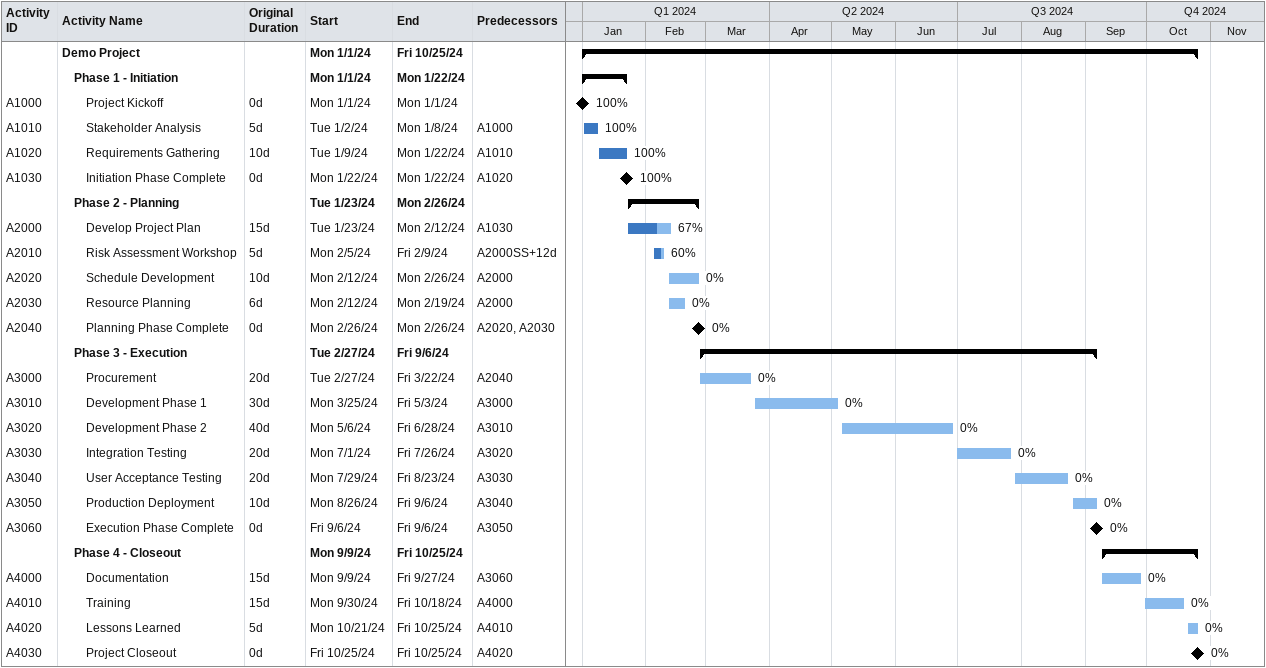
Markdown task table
| ID | Level | Task | Original duration | Start | Finish | Predecessors | % complete |
|---|---|---|---|---|---|---|---|
|  | 1 | **Demo Project** |  | 2024-01-01 | 2024-10-25 |  |  |
|  | 2 | **Phase 1 - Initiation** |  | 2024-01-01 | 2024-01-22 |  |  |
| A1000 | 3 | Project Kickoff | 0d | 2024-01-01 | 2024-01-01 |  | 100 |
| A1010 | 3 | Stakeholder Analysis | 5d | 2024-01-02 | 2024-01-08 | A1000 | 100 |
| A1020 | 3 | Requirements Gathering | 10d | 2024-01-09 | 2024-01-22 | A1010 | 100 |
| A1030 | 3 | Initiation Phase Complete | 0d | 2024-01-22 | 2024-01-22 | A1020 | 100 |
|  | 2 | **Phase 2 - Planning** |  | 2024-01-23 | 2024-02-26 |  |  |
| A2000 | 3 | Develop Project Plan | 15d | 2024-01-23 | 2024-02-12 | A1030 | 67 |
| A2010 | 3 | Risk Assessment Workshop | 5d | 2024-02-05 | 2024-02-09 | A2000SS+12d | 60 |
| A2020 | 3 | Schedule Development | 10d | 2024-02-12 | 2024-02-26 | A2000 | 0 |
| A2030 | 3 | Resource Planning | 6d | 2024-02-12 | 2024-02-19 | A2000 | 0 |
| A2040 | 3 | Planning Phase Complete | 0d | 2024-02-26 | 2024-02-26 | A2020, A2030 | 0 |
|  | 2 | **Phase 3 - Execution** |  | 2024-02-27 | 2024-09-06 |  |  |
| A3000 | 3 | Procurement | 20d | 2024-02-27 | 2024-03-22 | A2040 | 0 |
| A3010 | 3 | Development Phase 1 | 30d | 2024-03-25 | 2024-05-03 | A3000 | 0 |
| A3020 | 3 | Development Phase 2 | 40d | 2024-05-06 | 2024-06-28 | A3010 | 0 |
| A3030 | 3 | Integration Testing | 20d | 2024-07-01 | 2024-07-26 | A3020 | 0 |
| A3040 | 3 | User Acceptance Testing | 20d | 2024-07-29 | 2024-08-23 | A3030 | 0 |
| A3050 | 3 | Production Deployment | 10d | 2024-08-26 | 2024-09-06 | A3040 | 0 |
| A3060 | 3 | Execution Phase Complete | 0d | 2024-09-06 | 2024-09-06 | A3050 | 0 |
|  | 2 | **Phase 4 - Closeout** |  | 2024-09-09 | 2024-10-25 |  |  |
| A4000 | 3 | Documentation | 15d | 2024-09-09 | 2024-09-27 | A3060 | 0 |
| A4010 | 3 | Training | 15d | 2024-09-30 | 2024-10-18 | A4000 | 0 |
| A4020 | 3 | Lessons Learned | 5d | 2024-10-21 | 2024-10-25 | A4010 | 0 |
| A4030 | 3 | Project Closeout | 0d | 2024-10-25 | 2024-10-25 | A4020 | 0 |
